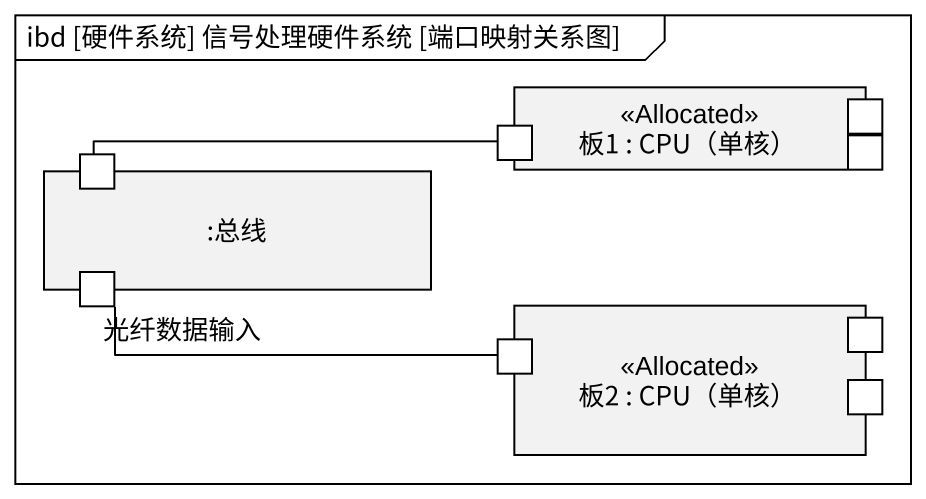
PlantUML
@startuml
mainframe ibd [硬件系统] 信号处理硬件系统 [端口映射关系图]
rectangle "板1 : CPU（单核）" as 板1 <<Allocated>> {
  port " " as port1
  port " " as port2
  port " " as port3
}
rectangle ":总线" as 总线 {
  port " " as port4
  port 光纤数据输入
}
rectangle "板2 : CPU（单核）" as 板2 <<Allocated>> {
  port " " as port5
  port " " as port6
  port " " as port7
}
port1 -left- port4
port5 -left- 光纤数据输入
@enduml
